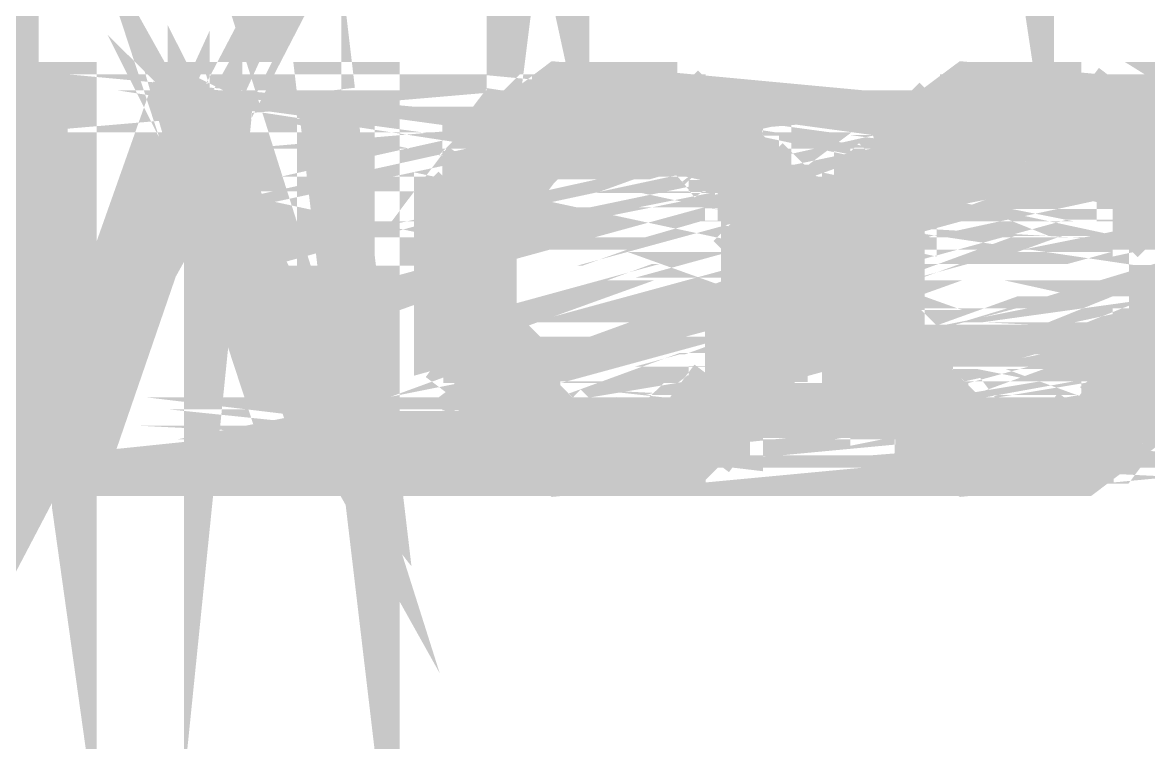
# Model space of a CAD drawing. Header units: inches. Extents: x -524 to 1067, y -71 to 1110.
# Drawn here: x 499.57 to 517.52, y 156.82 to 168.29 of the extents above; entities that cross this region are included whole.
import ezdxf

# ---------------------------------------------------------------- set-up
doc = ezdxf.new("R2010")
doc.units = ezdxf.units.IN
doc.header["$MEASUREMENT"] = 0
doc.layers.add('H', color=7, linetype='Continuous')
doc.layers.add('P', color=7, linetype='Continuous')

msp = doc.modelspace()

# ---------------------------------------------------------------- hatches: boundary and pattern name
at = {"layer": 'H', "linetype": 'Continuous'}
for points in [[(500.294, 162.111), (499.582, 161.147), (499.582, 167.198), (500.294, 167.198), (500.294, 162.111)], [(500.294, 162.111), (502.159, 167.198), (502.867, 167.198), (500.294, 162.111)], [(502.611, 165.33), (502.611, 165.782), (502.352, 166.038), (502.352, 166.231), (502.867, 167.198), (504.476, 162.111), (504.027, 161.147), (502.611, 165.33)], [(504.027, 161.147), (504.476, 162.111), (504.476, 167.198), (505.184, 161.147), (504.027, 161.147)], [(505.184, 161.147), (504.476, 167.198), (505.184, 167.198), (505.184, 161.147)], [(507.955, 166.939), (508.144, 167.198), (510.013, 167.198), (510.272, 166.939), (507.955, 166.939)], [(514.455, 166.939), (514.648, 167.198), (516.517, 167.198), (516.773, 166.939), (514.455, 166.939)], [(507.502, 166.68), (507.695, 166.939), (510.462, 166.939), (510.721, 166.68), (507.502, 166.68)], [(513.94, 166.68), (514.199, 166.939), (516.966, 166.939), (517.225, 166.68), (513.94, 166.68)], [(506.987, 166.49), (507.247, 166.68), (509.112, 166.68), (508.852, 166.49), (506.987, 166.49)], [(509.305, 166.49), (509.112, 166.68), (510.98, 166.49), (509.305, 166.49)], [(510.98, 166.49), (509.112, 166.68), (510.98, 166.68), (510.98, 166.49)], [(513.488, 166.49), (513.747, 166.68), (515.616, 166.68), (515.356, 166.49), (513.488, 166.49)], [(515.805, 166.49), (515.616, 166.68), (517.415, 166.49), (515.805, 166.49)], [(517.415, 166.49), (515.616, 166.68), (517.415, 166.68), (517.415, 166.49)], [(506.794, 166.038), (506.794, 166.231), (506.987, 166.49), (508.144, 166.49), (507.955, 166.231), (506.794, 166.038)], [(510.462, 166.038), (510.079, 166.425), (509.82, 166.49), (510.013, 166.49), (511.17, 166.231), (511.429, 166.231), (511.429, 166.038), (510.462, 166.038)], [(511.17, 166.231), (509.82, 166.49), (511.17, 166.49), (511.17, 166.231)], [(513.298, 166.038), (513.298, 166.231), (513.488, 166.49), (514.648, 166.49), (514.455, 166.231), (513.298, 166.038)], [(516.966, 166.038), (516.579, 166.425), (516.258, 166.49), (516.517, 166.49), (517.674, 166.231), (517.933, 166.231), (517.933, 166.038), (516.966, 166.038)], [(517.674, 166.231), (516.258, 166.49), (517.674, 166.49), (517.674, 166.231)], [(500.294, 162.111), (502.352, 166.231), (502.352, 166.038), (500.294, 162.111)], [(506.794, 166.038), (507.955, 166.231), (507.695, 166.038), (506.794, 166.038)], [(513.298, 166.038), (514.455, 166.231), (514.199, 166.038), (513.298, 166.038)], [(500.294, 162.111), (502.159, 165.782), (502.159, 166.038), (502.352, 166.038), (500.294, 162.111)], [(506.535, 165.782), (506.794, 166.038), (507.695, 166.038), (507.502, 165.782), (506.535, 165.782)], [(510.721, 165.782), (510.462, 166.038), (511.429, 166.038), (510.721, 165.782)], [(510.721, 165.782), (511.429, 166.038), (511.623, 165.782), (510.721, 165.782)], [(513.039, 165.782), (513.298, 166.038), (514.199, 166.038), (513.94, 165.782), (513.039, 165.782)], [(517.225, 165.782), (516.966, 166.038), (517.933, 166.038), (517.225, 165.782)], [(517.225, 165.782), (517.933, 166.038), (518.123, 165.782), (517.225, 165.782)], [(500.294, 162.111), (502.159, 165.782), (502.159, 165.33), (500.294, 162.111)], [(506.535, 165.523), (506.535, 165.782), (507.502, 165.782), (507.502, 165.523), (507.247, 165.523), (507.247, 165.071), (506.987, 164.881), (506.987, 163.465), (507.247, 163.271), (506.345, 163.012), (506.345, 165.33), (506.535, 165.523)], [(511.882, 165.33), (510.98, 165.523), (510.721, 165.523), (510.721, 165.782), (511.623, 165.782), (511.623, 165.523), (511.882, 165.33)], [(513.039, 165.523), (513.039, 165.782), (513.94, 165.782), (513.94, 165.523), (513.747, 165.523), (513.747, 165.071), (513.488, 164.881), (513.488, 163.465), (513.747, 163.271), (512.78, 163.012), (512.78, 165.33), (513.039, 165.523)], [(518.382, 165.33), (517.415, 165.523), (517.225, 165.523), (517.225, 165.782), (518.123, 165.782), (518.123, 165.523), (518.382, 165.33)], [(510.98, 165.071), (510.98, 165.523), (511.882, 165.33), (511.882, 164.881), (511.17, 164.622), (511.17, 164.881), (510.98, 165.071)], [(517.415, 165.071), (517.415, 165.523), (518.382, 165.33), (518.382, 164.881), (517.674, 164.622), (517.674, 164.881), (517.415, 165.071)], [(500.294, 162.111), (501.578, 164.363), (501.9, 165.33), (502.159, 165.33), (501.578, 164.363), (500.549, 161.147), (499.582, 161.147), (500.294, 162.111)], [(511.17, 163.465), (511.17, 164.622), (511.882, 164.881), (511.882, 163.012), (511.623, 163.012), (511.623, 162.563), (511.429, 162.304), (510.721, 162.563), (510.721, 162.753), (510.98, 162.753), (510.98, 163.465), (511.17, 163.465)], [(517.674, 163.465), (517.674, 164.622), (518.382, 164.881), (518.382, 163.012), (518.123, 163.012), (518.123, 162.563), (517.933, 162.304), (517.225, 162.563), (517.225, 162.753), (517.415, 162.753), (517.415, 163.465), (517.674, 163.465)], [(506.535, 162.753), (506.345, 163.012), (507.247, 163.271), (507.247, 163.012), (507.502, 162.753), (507.502, 162.563), (506.535, 162.753)], [(513.039, 162.753), (512.78, 163.012), (513.747, 163.271), (513.747, 163.012), (513.94, 162.753), (513.94, 162.563), (513.039, 162.753)], [(506.535, 162.563), (506.535, 162.753), (507.502, 162.563), (506.535, 162.563)], [(513.039, 162.563), (513.039, 162.753), (513.94, 162.563), (513.039, 162.563)], [(506.794, 162.304), (506.535, 162.563), (507.502, 162.563), (507.695, 162.304), (506.794, 162.111), (506.794, 162.304)], [(510.272, 162.111), (510.721, 162.563), (511.429, 162.304), (511.17, 162.111), (510.272, 162.111)], [(513.298, 162.304), (513.039, 162.563), (513.94, 162.563), (514.199, 162.304), (513.298, 162.111), (513.298, 162.304)], [(516.773, 162.111), (517.225, 162.563), (517.933, 162.304), (517.674, 162.111), (516.773, 162.111)], [(506.987, 161.855), (506.987, 162.111), (506.794, 162.111), (507.695, 162.304), (507.955, 162.111), (508.144, 162.111), (506.987, 161.855)], [(513.488, 161.855), (513.488, 162.111), (513.298, 162.111), (514.199, 162.304), (514.455, 162.111), (514.648, 162.111), (513.488, 161.855)], [(506.987, 161.855), (508.144, 162.111), (508.404, 161.855), (506.987, 161.855)], [(509.82, 161.855), (511.17, 162.111), (511.17, 161.855), (509.82, 161.855)], [(509.82, 161.855), (510.013, 162.111), (511.17, 162.111), (509.82, 161.855)], [(513.488, 161.855), (514.648, 162.111), (514.908, 161.855), (513.488, 161.855)], [(516.258, 161.855), (517.674, 162.111), (517.674, 161.855), (516.258, 161.855)], [(516.258, 161.855), (516.517, 162.111), (517.674, 162.111), (516.258, 161.855)], [(507.502, 161.403), (507.502, 161.596), (507.247, 161.596), (509.112, 161.855), (510.98, 161.596), (510.721, 161.596), (510.462, 161.403), (507.502, 161.403)], [(507.247, 161.596), (507.247, 161.855), (509.112, 161.855), (507.247, 161.596)], [(510.98, 161.596), (509.112, 161.855), (509.305, 161.855), (510.98, 161.596)], [(510.98, 161.596), (509.305, 161.855), (510.98, 161.855), (510.98, 161.596)], [(513.94, 161.403), (513.94, 161.596), (513.747, 161.596), (515.616, 161.855), (517.415, 161.596), (517.225, 161.596), (516.966, 161.403), (513.94, 161.403)], [(513.747, 161.596), (513.747, 161.855), (515.616, 161.855), (513.747, 161.596)], [(517.415, 161.596), (515.616, 161.855), (515.805, 161.855), (517.415, 161.596)], [(517.415, 161.596), (515.805, 161.855), (517.415, 161.855), (517.415, 161.596)], [(508.144, 161.147), (507.955, 161.403), (510.272, 161.403), (510.013, 161.147), (508.144, 161.147)], [(514.648, 161.147), (514.455, 161.403), (516.773, 161.403), (516.517, 161.147), (514.648, 161.147)]]:
    msp.add_hatch(color=256, dxfattribs=at).paths.add_polyline_path(points)

# ---------------------------------------------------------------- linework, layer by layer
at = {"layer": 'P', "const_width": 0.927}
for points in [[(502.093, 165.33), (500.294, 162.111), (502.093, 165.589)], [(514.842, 176.276), (515.55, 171.575), (515.55, 176.276)], [(507.695, 172.283), (507.436, 170.224), (507.436, 171.381)], [(540.591, 167.198), (543.168, 166.49), (540.851, 167.198), (540.591, 167.198)], [(508.144, 172.283), (508.144, 170.224), (507.695, 172.283), (508.144, 172.283)], [(499.582, 161.209), (500.294, 162.111), (499.582, 167.198), (499.582, 161.209)], [(504.411, 162.111), (502.611, 165.33), (503.962, 161.209)], [(504.411, 162.111), (502.611, 165.33), (502.801, 167.198), (504.411, 162.111)], [(502.611, 165.782), (502.352, 166.297), (502.352, 166.038), (502.611, 165.782)], [(502.093, 165.782), (500.294, 162.111), (502.093, 166.038), (502.093, 165.782)], [(500.294, 162.111), (499.582, 167.198), (500.294, 167.198), (500.294, 162.111)], [(502.093, 167.198), (502.352, 166.297), (500.294, 162.111)], [(500.294, 162.111), (502.093, 167.198)], [(508.144, 167.198), (510.207, 167.005), (507.889, 167.005), (508.144, 167.198)], [(502.801, 167.198), (502.093, 167.198), (502.352, 166.297), (502.801, 167.198)], [(502.611, 165.589), (502.352, 166.297), (502.801, 167.198)], [(502.611, 165.33), (502.801, 167.198), (502.611, 165.589), (502.611, 165.33)], [(502.801, 167.198), (502.611, 165.589)], [(505.119, 161.209), (504.411, 167.198), (505.119, 167.198), (505.119, 161.209)], [(504.411, 167.198), (504.411, 162.111)], [(504.411, 162.111), (505.119, 161.209), (504.411, 167.198)], [(514.648, 167.198), (516.707, 167.005), (514.389, 167.005), (514.648, 167.198)], [(508.404, 167.198), (510.013, 167.198), (508.144, 167.198)], [(508.144, 167.198), (508.404, 167.198)], [(510.013, 167.198), (508.144, 167.198)], [(508.144, 167.198), (510.013, 167.198)], [(508.144, 167.198), (510.013, 167.198)], [(510.013, 167.198), (508.144, 167.198), (508.144, 167.198), (510.013, 167.198)], [(508.144, 167.198), (510.207, 167.005), (510.013, 167.198)], [(509.754, 167.198), (508.404, 167.198)], [(508.404, 167.198), (508.597, 167.198)], [(509.754, 167.198), (508.404, 167.198), (510.013, 167.198), (509.754, 167.198)], [(509.305, 167.198), (508.597, 167.198)], [(508.597, 167.198), (508.852, 167.198)], [(509.305, 167.198), (508.597, 167.198)], [(508.597, 167.198), (509.564, 167.198)], [(508.597, 167.198), (509.564, 167.198)], [(509.564, 167.198), (508.597, 167.198), (508.597, 167.198), (509.564, 167.198)], [(508.597, 167.198), (509.754, 167.198)], [(508.597, 167.198), (509.754, 167.198)], [(509.305, 167.198), (509.046, 167.198), (508.852, 167.198)], [(508.852, 167.198), (509.046, 167.198)], [(509.305, 167.198), (508.852, 167.198)], [(508.852, 167.198), (509.305, 167.198)], [(508.852, 167.198), (509.305, 167.198)], [(509.046, 167.198), (509.305, 167.198)], [(509.305, 167.198), (509.305, 167.198)], [(509.564, 167.198), (509.305, 167.198)], [(509.754, 167.198), (509.564, 167.198)], [(510.013, 167.198), (510.013, 167.198)], [(514.842, 167.198), (516.451, 167.198), (514.648, 167.198)], [(514.648, 167.198), (514.842, 167.198)], [(516.451, 167.198), (514.648, 167.198)], [(514.648, 167.198), (516.451, 167.198)], [(514.648, 167.198), (516.451, 167.198)], [(516.451, 167.198), (514.648, 167.198), (514.648, 167.198), (516.451, 167.198)], [(514.648, 167.198), (516.707, 167.005), (516.451, 167.198)], [(516.258, 167.198), (514.842, 167.198)], [(514.842, 167.198), (515.097, 167.198)], [(516.258, 167.198), (514.842, 167.198), (516.451, 167.198), (516.258, 167.198)], [(515.805, 167.198), (515.097, 167.198)], [(515.097, 167.198), (515.356, 167.198)], [(515.805, 167.198), (515.097, 167.198)], [(515.097, 167.198), (515.999, 167.198)], [(515.097, 167.198), (515.999, 167.198)], [(515.999, 167.198), (515.097, 167.198), (515.097, 167.198), (515.999, 167.198)], [(515.097, 167.198), (516.258, 167.198)], [(515.097, 167.198), (516.258, 167.198)], [(515.805, 167.198), (515.55, 167.198), (515.356, 167.198)], [(515.356, 167.198), (515.55, 167.198)], [(515.805, 167.198), (515.356, 167.198)], [(515.356, 167.198), (515.805, 167.198)], [(515.356, 167.198), (515.805, 167.198)], [(515.55, 167.198), (515.805, 167.198)], [(515.805, 167.198), (515.805, 167.198)], [(515.999, 167.198), (515.805, 167.198)], [(516.258, 167.198), (515.999, 167.198)], [(516.451, 167.198), (516.451, 167.198)], [(520.634, 166.038), (518.769, 167.198), (519.992, 167.198), (520.634, 166.038)], [(507.695, 167.005), (510.462, 167.005), (507.695, 167.005), (510.462, 167.005), (507.436, 166.746), (507.695, 167.005)], [(516.966, 167.005), (513.94, 166.746), (517.159, 166.746)], [(510.462, 167.005), (507.436, 166.746)], [(507.695, 167.005), (510.462, 167.005), (507.695, 167.005), (510.462, 167.005), (510.462, 167.005), (507.695, 167.005)], [(510.207, 167.005), (507.695, 167.005), (507.889, 167.005)], [(510.207, 167.005), (507.695, 167.005), (510.462, 167.005), (510.207, 167.005)], [(510.207, 167.005), (507.889, 167.005), (510.207, 167.005), (510.207, 167.005), (507.889, 167.005)], [(510.655, 166.746), (510.462, 167.005)], [(516.966, 167.005), (513.94, 166.746)], [(513.94, 166.746), (514.199, 167.005)], [(514.199, 167.005), (516.966, 167.005)], [(516.966, 167.005), (514.199, 167.005)], [(514.199, 167.005), (516.966, 167.005)], [(514.199, 167.005), (516.966, 167.005)], [(516.966, 167.005), (514.199, 167.005)], [(514.199, 167.005), (516.966, 167.005)], [(516.966, 167.005), (516.966, 167.005), (514.199, 167.005)], [(516.707, 167.005), (514.199, 167.005)], [(514.199, 167.005), (514.389, 167.005)], [(516.707, 167.005), (514.199, 167.005)], [(514.199, 167.005), (516.966, 167.005)], [(516.707, 167.005), (514.389, 167.005)], [(514.389, 167.005), (516.707, 167.005)], [(514.389, 167.005), (516.707, 167.005)], [(516.707, 167.005), (516.707, 167.005)], [(516.966, 167.005), (516.707, 167.005)], [(517.159, 166.746), (516.966, 167.005)], [(509.046, 166.746), (508.852, 166.49), (507.181, 166.746), (509.046, 166.746)], [(510.915, 166.746), (509.046, 166.746), (510.915, 166.49)], [(508.852, 166.49), (507.181, 166.746), (506.987, 166.49)], [(509.046, 166.746), (507.181, 166.746)], [(507.181, 166.746), (509.046, 166.746)], [(509.046, 166.746), (507.181, 166.746)], [(507.181, 166.746), (510.915, 166.746)], [(510.655, 166.746), (507.181, 166.746)], [(507.181, 166.746), (510.655, 166.746)], [(510.915, 166.746), (507.181, 166.746)], [(507.181, 166.746), (507.181, 166.746), (510.915, 166.746)], [(507.436, 166.746), (510.655, 166.746), (507.181, 166.746), (507.436, 166.746)], [(507.436, 166.746), (510.655, 166.746)], [(509.046, 166.746), (509.305, 166.49), (510.915, 166.49)], [(510.915, 166.49), (509.046, 166.746)], [(510.915, 166.746), (509.046, 166.746)], [(511.17, 166.297), (510.013, 166.49), (510.207, 166.297)], [(517.415, 166.746), (515.55, 166.746), (517.415, 166.49), (517.415, 166.746)], [(510.915, 166.49), (510.915, 166.746)], [(513.681, 166.746), (513.488, 166.49)], [(515.55, 166.746), (513.681, 166.746)], [(513.681, 166.746), (515.55, 166.746)], [(515.55, 166.746), (513.681, 166.746)], [(513.681, 166.746), (517.415, 166.746)], [(517.159, 166.746), (513.681, 166.746)], [(513.681, 166.746), (517.159, 166.746)], [(517.415, 166.746), (513.681, 166.746)], [(513.681, 166.746), (513.681, 166.746), (517.415, 166.746)], [(517.159, 166.746), (513.681, 166.746)], [(513.681, 166.746), (513.94, 166.746)], [(515.356, 166.49), (513.681, 166.746)], [(513.681, 166.746), (515.55, 166.746)], [(515.356, 166.49), (513.681, 166.746)], [(513.94, 166.746), (517.159, 166.746)], [(515.55, 166.746), (515.356, 166.49)], [(515.55, 166.746), (515.805, 166.49), (517.415, 166.49)], [(517.415, 166.49), (515.55, 166.746)], [(517.415, 166.746), (515.55, 166.746)], [(510.013, 166.49), (509.754, 166.49), (511.17, 166.297)], [(506.987, 166.49), (507.889, 166.297), (506.728, 166.297)], [(506.728, 166.297), (506.987, 166.49)], [(508.144, 166.49), (506.987, 166.49)], [(506.987, 166.49), (508.144, 166.49)], [(508.144, 166.49), (506.987, 166.49)], [(506.987, 166.49), (507.889, 166.297), (508.144, 166.49)], [(508.404, 166.49), (506.987, 166.49)], [(506.987, 166.49), (508.404, 166.49)], [(508.144, 166.49), (506.987, 166.49)], [(506.987, 166.49), (506.987, 166.49), (508.144, 166.49)], [(508.404, 166.49), (506.987, 166.49), (508.597, 166.49), (508.404, 166.49)], [(506.987, 166.49), (508.597, 166.49), (508.597, 166.49)], [(508.597, 166.49), (506.987, 166.49)], [(508.852, 166.49), (506.987, 166.49)], [(506.987, 166.49), (508.852, 166.49)], [(506.987, 166.49), (508.852, 166.49)], [(509.305, 166.49), (510.915, 166.49)], [(510.915, 166.49), (509.305, 166.49)], [(509.305, 166.49), (510.915, 166.49)], [(509.564, 166.49), (509.305, 166.49)], [(509.564, 166.49), (511.17, 166.49)], [(511.17, 166.49), (509.564, 166.49)], [(510.915, 166.49), (509.564, 166.49)], [(510.915, 166.49), (509.564, 166.49)], [(509.564, 166.49), (511.17, 166.49)], [(509.754, 166.49), (511.17, 166.49)], [(511.17, 166.49), (509.754, 166.49), (509.754, 166.49), (511.17, 166.49)], [(509.754, 166.49), (511.17, 166.297), (511.17, 166.49)], [(517.674, 166.49), (516.258, 166.49), (517.674, 166.297), (517.674, 166.49)], [(511.17, 166.297), (510.013, 166.49)], [(513.488, 166.49), (514.389, 166.297), (513.232, 166.297), (513.488, 166.49)], [(511.17, 166.49), (510.915, 166.49)], [(514.648, 166.49), (513.488, 166.49)], [(513.488, 166.49), (514.648, 166.49)], [(514.648, 166.49), (513.488, 166.49)], [(513.488, 166.49), (514.389, 166.297)], [(514.842, 166.49), (513.488, 166.49)], [(513.488, 166.49), (514.842, 166.49)], [(514.648, 166.49), (513.488, 166.49)], [(513.488, 166.49), (513.488, 166.49), (514.648, 166.49)], [(514.842, 166.49), (513.488, 166.49), (515.097, 166.49)], [(513.488, 166.49), (515.097, 166.49), (515.097, 166.49)], [(515.097, 166.49), (513.488, 166.49)], [(515.356, 166.49), (513.488, 166.49)], [(513.488, 166.49), (515.356, 166.49)], [(513.488, 166.49), (515.356, 166.49)], [(514.389, 166.297), (514.648, 166.49)], [(515.097, 166.49), (514.842, 166.49)], [(515.805, 166.49), (517.415, 166.49)], [(517.415, 166.49), (515.805, 166.49)], [(515.805, 166.49), (517.415, 166.49)], [(517.415, 166.49), (515.999, 166.49), (515.805, 166.49)], [(515.999, 166.49), (517.674, 166.49)], [(517.674, 166.49), (515.999, 166.49)], [(517.415, 166.49), (515.999, 166.49)], [(515.999, 166.49), (517.674, 166.49)], [(517.674, 166.297), (516.451, 166.49), (516.258, 166.49)], [(516.258, 166.49), (517.674, 166.297)], [(516.258, 166.49), (517.674, 166.49)], [(517.674, 166.49), (516.258, 166.49)], [(516.258, 166.49), (516.258, 166.49)], [(517.674, 166.297), (516.451, 166.49)], [(516.451, 166.49), (516.707, 166.297)], [(517.674, 166.49), (517.415, 166.49)], [(502.352, 166.038), (500.294, 162.111), (502.352, 166.297)], [(500.294, 162.111), (502.352, 166.297), (502.352, 166.297), (500.294, 162.111)], [(502.352, 166.297), (502.352, 166.038)], [(502.611, 165.589), (502.352, 166.297)], [(502.352, 166.297), (502.611, 165.782)], [(502.352, 166.297), (502.611, 165.782), (502.352, 166.297)], [(502.352, 166.297), (502.352, 166.297)], [(502.352, 166.297), (502.352, 166.038), (502.352, 166.297)], [(506.728, 166.297), (507.889, 166.297), (506.728, 166.038), (506.728, 166.297)], [(511.364, 166.038), (510.207, 166.297), (511.364, 166.297), (511.364, 166.038)], [(507.889, 166.297), (507.695, 166.038), (506.728, 166.038)], [(506.728, 166.038), (507.889, 166.297)], [(507.889, 166.297), (506.728, 166.297)], [(506.728, 166.297), (507.889, 166.297)], [(510.462, 166.038), (511.364, 166.038), (510.207, 166.297)], [(507.889, 166.297), (507.889, 166.297)], [(510.207, 166.297), (510.462, 166.038)], [(510.207, 166.297), (511.364, 166.297)], [(511.364, 166.297), (510.207, 166.297), (510.207, 166.297), (511.364, 166.297)], [(510.207, 166.297), (511.17, 166.297), (511.364, 166.297)], [(510.207, 166.297), (511.17, 166.297)], [(513.232, 166.297), (514.389, 166.297), (513.232, 166.038)], [(514.389, 166.297), (514.199, 166.038), (513.232, 166.038)], [(513.232, 166.038), (514.389, 166.297)], [(514.389, 166.297), (513.232, 166.297)], [(513.232, 166.297), (514.389, 166.297)], [(513.232, 166.038), (513.232, 166.297)], [(516.966, 166.038), (517.868, 166.038), (516.707, 166.297)], [(514.389, 166.297), (514.389, 166.297)], [(516.707, 166.297), (516.966, 166.038)], [(517.868, 166.038), (516.707, 166.297)], [(516.707, 166.297), (517.868, 166.297), (517.868, 166.038)], [(516.707, 166.297), (517.868, 166.297)], [(517.868, 166.297), (516.707, 166.297)], [(516.707, 166.297), (516.707, 166.297)], [(517.868, 166.297), (516.707, 166.297), (517.674, 166.297), (517.868, 166.297)], [(516.707, 166.297), (517.674, 166.297)], [(500.294, 162.111), (502.093, 166.038), (502.352, 166.038), (500.294, 162.111)], [(507.695, 166.038), (506.535, 165.782), (507.436, 165.782), (507.695, 166.038)], [(507.695, 166.038), (506.535, 165.782), (506.728, 166.038)], [(507.695, 166.038), (506.728, 166.038)], [(506.728, 166.038), (507.695, 166.038)], [(507.695, 166.038), (506.728, 166.038)], [(506.728, 166.038), (507.695, 166.038)], [(506.728, 166.038), (507.695, 166.038)], [(507.695, 166.038), (506.728, 166.038), (506.728, 166.038)], [(506.728, 166.038), (507.695, 166.038)], [(507.695, 166.038), (507.695, 166.038)], [(514.199, 166.038), (512.973, 165.782), (513.94, 165.782)], [(510.462, 166.038), (511.364, 166.038), (510.655, 165.782)], [(510.462, 166.038), (511.364, 166.038)], [(511.364, 166.038), (510.462, 166.038)], [(510.655, 165.782), (510.462, 166.038)], [(510.462, 166.038), (511.364, 166.038)], [(511.364, 166.038), (510.462, 166.038)], [(510.462, 166.038), (511.364, 166.038)], [(511.364, 166.038), (511.364, 166.038), (510.462, 166.038)], [(511.364, 166.038), (511.623, 165.782), (510.655, 165.782)], [(510.655, 165.782), (511.364, 166.038)], [(514.199, 166.038), (512.973, 165.782)], [(512.973, 165.782), (513.232, 166.038)], [(514.199, 166.038), (513.232, 166.038)], [(513.232, 166.038), (514.199, 166.038)], [(514.199, 166.038), (513.232, 166.038)], [(513.232, 166.038), (514.199, 166.038)], [(513.232, 166.038), (514.199, 166.038)], [(514.199, 166.038), (513.232, 166.038), (513.232, 166.038)], [(513.232, 166.038), (514.199, 166.038)], [(513.94, 165.782), (514.199, 166.038)], [(514.199, 166.038), (514.199, 166.038)], [(518.123, 165.782), (517.159, 165.782), (517.868, 166.038)], [(516.966, 166.038), (517.868, 166.038)], [(517.868, 166.038), (516.966, 166.038)], [(516.966, 166.038), (517.868, 166.038)], [(517.159, 165.782), (516.966, 166.038)], [(516.966, 166.038), (517.868, 166.038)], [(517.868, 166.038), (516.966, 166.038)], [(516.966, 166.038), (517.868, 166.038)], [(517.868, 166.038), (517.868, 166.038), (516.966, 166.038)], [(517.868, 166.038), (517.159, 165.782)], [(517.868, 166.038), (518.123, 165.782)], [(500.294, 162.111), (502.093, 165.589), (502.093, 165.782)], [(502.093, 165.782), (500.294, 162.111)], [(502.611, 165.782), (502.611, 165.589)], [(506.535, 165.782), (507.436, 165.782), (506.535, 165.782), (507.436, 165.782), (506.535, 165.589)], [(511.623, 165.782), (510.655, 165.782), (511.623, 165.782), (510.655, 165.782), (511.623, 165.589)], [(506.535, 165.589), (506.535, 165.782)], [(507.436, 165.782), (506.535, 165.589)], [(506.535, 165.782), (507.436, 165.782), (507.436, 165.782), (506.535, 165.782)], [(510.655, 165.782), (511.623, 165.589), (510.655, 165.589)], [(507.436, 165.589), (507.436, 165.782)], [(512.973, 165.782), (513.94, 165.782), (512.973, 165.782), (513.94, 165.782), (512.973, 165.589), (512.973, 165.782)], [(510.655, 165.589), (510.655, 165.782)], [(511.623, 165.782), (510.655, 165.782), (510.655, 165.782), (511.623, 165.782)], [(511.623, 165.589), (511.623, 165.782)], [(518.123, 165.782), (517.159, 165.782), (518.123, 165.782), (517.159, 165.782), (518.123, 165.589), (518.123, 165.782)], [(513.94, 165.782), (512.973, 165.589)], [(512.973, 165.589), (513.94, 165.589), (513.94, 165.782)], [(512.973, 165.782), (513.94, 165.782), (513.94, 165.782), (512.973, 165.782)], [(517.159, 165.782), (518.123, 165.589), (517.159, 165.589), (517.159, 165.782)], [(518.123, 165.782), (517.159, 165.782), (517.159, 165.782), (518.123, 165.782)], [(502.093, 165.589), (502.093, 165.33)], [(507.181, 165.589), (506.279, 165.33), (507.181, 165.33)], [(506.535, 165.589), (507.181, 165.589), (506.279, 165.33)], [(506.279, 165.33), (506.535, 165.589)], [(506.535, 165.589), (507.436, 165.589)], [(506.535, 165.589), (507.436, 165.589)], [(507.436, 165.589), (506.535, 165.589), (506.535, 165.589), (507.436, 165.589)], [(506.535, 165.589), (507.181, 165.589), (507.436, 165.589)], [(507.181, 165.33), (507.181, 165.589)], [(513.681, 165.589), (512.78, 165.33), (513.681, 165.33)], [(511.623, 165.589), (510.655, 165.589)], [(510.655, 165.589), (511.623, 165.589)], [(510.655, 165.589), (511.623, 165.589), (510.915, 165.589), (510.655, 165.589)], [(512.973, 165.589), (513.681, 165.589), (512.78, 165.33), (512.973, 165.589)], [(510.915, 165.589), (511.882, 165.33), (510.915, 165.589)], [(511.623, 165.589), (510.915, 165.589)], [(510.915, 165.589), (511.882, 165.33)], [(511.623, 165.589), (511.623, 165.589)], [(511.882, 165.33), (511.623, 165.589)], [(512.973, 165.589), (513.94, 165.589)], [(513.94, 165.589), (512.973, 165.589), (512.973, 165.589), (513.94, 165.589)], [(512.973, 165.589), (513.681, 165.589), (513.94, 165.589)], [(513.681, 165.33), (513.681, 165.589)], [(518.123, 165.589), (517.159, 165.589)], [(517.159, 165.589), (518.123, 165.589)], [(517.159, 165.589), (518.123, 165.589), (517.415, 165.589), (517.159, 165.589)], [(517.415, 165.589), (518.316, 165.33), (518.123, 165.589)], [(517.415, 165.589), (518.316, 165.33), (517.415, 165.589)], [(518.123, 165.589), (517.415, 165.589)], [(501.9, 165.33), (500.294, 162.111), (500.483, 161.209)], [(502.093, 165.33), (500.294, 162.111), (502.093, 165.33)], [(500.483, 161.209), (501.9, 165.33)], [(506.279, 165.33), (507.181, 165.136), (506.279, 165.136), (506.279, 165.33)], [(506.279, 165.33), (507.181, 165.33), (506.279, 165.33), (506.279, 165.33), (507.181, 165.33)], [(506.279, 165.33), (507.181, 165.136)], [(507.181, 165.136), (507.181, 165.33)], [(510.915, 165.33), (511.882, 165.33), (510.915, 165.136)], [(512.78, 165.33), (513.681, 165.136), (512.78, 165.136), (512.78, 165.33)], [(510.915, 165.136), (510.915, 165.33)], [(511.882, 165.33), (510.915, 165.136)], [(510.915, 165.136), (511.882, 165.136), (511.882, 165.33)], [(512.78, 165.33), (513.681, 165.33), (512.78, 165.33), (512.78, 165.33), (513.681, 165.33)], [(512.78, 165.33), (513.681, 165.136), (513.681, 165.33)], [(517.415, 165.33), (518.316, 165.33), (517.415, 165.136), (517.415, 165.33)], [(521.152, 165.33), (521.342, 165.136), (520.185, 165.136), (521.152, 165.33)], [(518.316, 165.33), (517.415, 165.136)], [(507.181, 165.136), (506.279, 165.136)], [(506.279, 165.136), (507.181, 165.136)], [(506.279, 165.136), (507.181, 165.136)], [(507.181, 165.136), (506.279, 164.881)], [(506.279, 164.881), (506.279, 165.136)], [(507.181, 165.136), (506.279, 164.881)], [(506.987, 164.881), (507.181, 165.136)], [(507.181, 165.136), (507.181, 165.136)], [(511.882, 165.136), (511.17, 164.881), (511.882, 164.881)], [(510.915, 165.136), (511.882, 165.136), (511.17, 164.881)], [(510.915, 165.136), (511.882, 165.136)], [(511.882, 165.136), (510.915, 165.136), (510.915, 165.136), (511.882, 165.136)], [(510.915, 165.136), (511.882, 165.136)], [(511.17, 164.881), (510.915, 165.136)], [(511.882, 165.136), (511.882, 165.136)], [(511.882, 164.881), (511.882, 165.136)], [(513.681, 165.136), (512.78, 165.136)], [(512.78, 165.136), (513.681, 165.136)], [(512.78, 165.136), (513.681, 165.136)], [(513.681, 165.136), (512.78, 164.881), (512.78, 165.136)], [(513.681, 165.136), (512.78, 164.881)], [(512.78, 164.881), (513.488, 164.881), (513.681, 165.136)], [(513.681, 165.136), (513.681, 165.136)], [(520.441, 165.136), (520.185, 165.136), (521.342, 164.881)], [(521.342, 165.136), (520.185, 165.136), (521.342, 164.881)], [(517.415, 165.136), (518.316, 165.136)], [(517.415, 165.136), (518.316, 165.136)], [(518.316, 165.136), (517.415, 165.136), (517.415, 165.136), (518.316, 165.136)], [(517.415, 165.136), (518.316, 165.136)], [(517.415, 165.136), (518.316, 165.136)], [(517.674, 164.881), (517.415, 165.136)], [(518.316, 165.136), (517.674, 164.881)], [(518.316, 165.136), (517.674, 164.881)], [(506.279, 164.881), (506.987, 164.881), (506.279, 164.687), (506.279, 164.881)], [(506.279, 164.881), (506.987, 164.881)], [(506.987, 164.881), (506.279, 164.687)], [(506.987, 164.687), (506.987, 164.881)], [(511.17, 164.881), (511.882, 164.881), (511.17, 164.687), (511.17, 164.881)], [(513.488, 164.881), (512.78, 164.687), (513.488, 164.687), (513.488, 164.881)], [(511.882, 164.881), (511.17, 164.687), (511.882, 164.881)], [(512.78, 164.881), (513.488, 164.881)], [(513.488, 164.881), (512.78, 164.687)], [(512.78, 164.687), (512.78, 164.881)], [(518.316, 164.881), (517.674, 164.687), (518.316, 164.881)], [(517.674, 164.881), (518.316, 164.881)], [(517.674, 164.881), (518.316, 164.881)], [(518.316, 164.881), (517.674, 164.687)], [(517.674, 164.687), (517.674, 164.881)], [(506.279, 164.687), (506.987, 164.687)], [(506.279, 164.687), (506.987, 164.687), (506.279, 164.687), (506.279, 164.687), (506.987, 164.687), (506.279, 164.687)], [(506.987, 164.687), (506.987, 164.687), (506.279, 164.687)], [(506.987, 164.687), (506.279, 164.428), (506.279, 164.687)], [(506.987, 164.687), (506.279, 164.428)], [(506.987, 164.428), (506.987, 164.687)], [(513.488, 164.687), (512.78, 164.428), (513.488, 164.428)], [(511.882, 164.687), (511.17, 164.687)], [(511.17, 164.687), (511.882, 164.428)], [(511.17, 164.687), (511.882, 164.428)], [(511.882, 164.428), (511.17, 164.428), (511.17, 164.687)], [(511.882, 164.428), (511.882, 164.687)], [(512.78, 164.687), (513.488, 164.687), (512.78, 164.687), (512.78, 164.687), (513.488, 164.687), (512.78, 164.687)], [(513.488, 164.687), (513.488, 164.687), (512.78, 164.687)], [(513.488, 164.687), (512.78, 164.428), (512.78, 164.687)], [(513.488, 164.428), (513.488, 164.687)], [(518.316, 164.687), (517.674, 164.687), (518.316, 164.428), (518.316, 164.687)], [(517.674, 164.687), (518.316, 164.428), (517.674, 164.428), (517.674, 164.687)], [(520.441, 164.428), (520.185, 164.173), (523.47, 163.979), (520.441, 164.428)], [(506.279, 164.428), (506.987, 164.428)], [(506.279, 164.428), (506.987, 164.428)], [(506.987, 164.428), (506.279, 164.173), (506.279, 164.428)], [(506.987, 164.428), (506.279, 164.173)], [(506.987, 164.173), (506.987, 164.428)], [(511.17, 164.428), (511.882, 164.173), (511.17, 164.173), (511.17, 164.428)], [(513.488, 164.428), (512.78, 164.173), (513.488, 164.173), (513.488, 164.428)], [(511.882, 164.428), (511.17, 164.428), (511.882, 164.428), (511.882, 164.428), (511.17, 164.428), (511.882, 164.428)], [(511.17, 164.428), (511.17, 164.428), (511.882, 164.428)], [(511.17, 164.428), (511.882, 164.173), (511.882, 164.428)], [(512.78, 164.428), (513.488, 164.428), (512.78, 164.173)], [(512.78, 164.173), (512.78, 164.428)], [(518.316, 164.428), (517.674, 164.428), (518.316, 164.428), (518.316, 164.428), (517.674, 164.428), (518.316, 164.428)], [(517.674, 164.428), (517.674, 164.428), (518.316, 164.428)], [(517.674, 164.428), (518.316, 164.173), (518.316, 164.428)], [(517.674, 164.428), (518.316, 164.173)], [(518.316, 164.173), (517.674, 164.173), (517.674, 164.428)], [(506.987, 164.173), (506.279, 163.979), (506.987, 163.979)], [(506.279, 164.173), (506.987, 164.173)], [(506.279, 164.173), (506.987, 164.173)], [(506.987, 164.173), (506.279, 163.979), (506.279, 164.173)], [(506.987, 163.979), (506.987, 164.173)], [(511.882, 164.173), (511.17, 163.979), (511.882, 163.979), (511.882, 164.173)], [(513.488, 164.173), (512.78, 163.979), (513.488, 163.979)], [(512.78, 164.173), (513.488, 164.173), (512.78, 163.979), (512.78, 164.173)], [(511.882, 164.173), (511.17, 164.173)], [(511.17, 164.173), (511.882, 164.173), (511.882, 164.173), (511.17, 164.173)], [(511.882, 164.173), (511.17, 163.979), (511.17, 164.173)], [(513.488, 163.979), (513.488, 164.173)], [(518.316, 164.173), (517.674, 163.979), (518.316, 163.979)], [(518.316, 164.173), (517.674, 164.173)], [(517.674, 164.173), (518.316, 164.173), (518.316, 164.173), (517.674, 164.173)], [(518.316, 164.173), (517.674, 163.979)], [(517.674, 163.979), (517.674, 164.173)], [(506.987, 163.979), (506.279, 163.72), (506.987, 163.72), (506.987, 163.979)], [(506.279, 163.979), (506.987, 163.979), (506.279, 163.72), (506.279, 163.979)], [(506.279, 163.979), (506.987, 163.979)], [(506.987, 163.979), (506.279, 163.979), (506.279, 163.979), (506.987, 163.979)], [(506.279, 163.979), (506.987, 163.979)], [(506.987, 163.979), (506.987, 163.979)], [(511.882, 163.979), (511.17, 163.72), (511.882, 163.72), (511.882, 163.979)], [(511.17, 163.979), (511.882, 163.979), (511.17, 163.72), (511.17, 163.979)], [(512.78, 163.979), (513.488, 163.979)], [(513.488, 163.979), (512.78, 163.979)], [(512.78, 163.979), (512.78, 163.979)], [(513.488, 163.979), (512.78, 163.979)], [(512.78, 163.979), (513.488, 163.979), (513.488, 163.979), (512.78, 163.979)], [(513.488, 163.979), (512.78, 163.72)], [(512.78, 163.72), (512.78, 163.979)], [(513.488, 163.979), (512.78, 163.72)], [(513.488, 163.72), (513.488, 163.979)], [(519.733, 163.72), (521.342, 163.979), (521.601, 163.979), (519.733, 163.72)], [(519.733, 163.979), (521.601, 163.979), (519.733, 163.72), (519.733, 163.979)], [(517.674, 163.979), (518.316, 163.979), (517.674, 163.72)], [(517.674, 163.72), (517.674, 163.979)], [(518.316, 163.979), (517.674, 163.72)], [(506.279, 163.72), (506.987, 163.72), (506.279, 163.465), (506.279, 163.72)], [(506.987, 163.72), (506.279, 163.465)], [(506.987, 163.465), (506.987, 163.72)], [(511.17, 163.72), (511.882, 163.72), (511.17, 163.465)], [(513.488, 163.72), (512.78, 163.465), (513.488, 163.465)], [(511.17, 163.465), (511.17, 163.72)], [(511.882, 163.72), (511.17, 163.465)], [(511.17, 163.465), (511.882, 163.465), (511.882, 163.72)], [(512.78, 163.72), (513.488, 163.72)], [(512.78, 163.72), (513.488, 163.72)], [(513.488, 163.72), (512.78, 163.465), (512.78, 163.72)], [(513.488, 163.465), (513.488, 163.72)], [(520.634, 163.72), (519.477, 163.72), (520.634, 163.465), (520.634, 163.72)], [(518.316, 163.72), (517.674, 163.465), (518.316, 163.465), (518.316, 163.72)], [(519.477, 163.72), (520.634, 163.465), (519.477, 163.465)], [(517.674, 163.72), (518.316, 163.72)], [(517.674, 163.72), (518.316, 163.72)], [(518.316, 163.72), (517.674, 163.465), (517.674, 163.72)], [(506.279, 163.465), (506.987, 163.465)], [(506.279, 163.465), (506.987, 163.465)], [(506.987, 163.465), (506.279, 163.271), (506.279, 163.465)], [(506.987, 163.465), (506.279, 163.271)], [(506.279, 163.271), (507.181, 163.271), (506.987, 163.465)], [(511.882, 163.465), (510.915, 163.271), (511.882, 163.271)], [(513.488, 163.465), (512.78, 163.271), (513.681, 163.271), (513.488, 163.465)], [(512.78, 163.465), (513.488, 163.465), (512.78, 163.271)], [(511.17, 163.465), (511.882, 163.465), (510.915, 163.465), (511.17, 163.465)], [(511.882, 163.465), (510.915, 163.465)], [(510.915, 163.465), (511.882, 163.465)], [(510.915, 163.465), (511.882, 163.465)], [(511.882, 163.465), (510.915, 163.271), (510.915, 163.465)], [(511.882, 163.465), (511.882, 163.465)], [(511.882, 163.271), (511.882, 163.465)], [(512.78, 163.271), (512.78, 163.465)], [(518.316, 163.465), (517.415, 163.271), (518.316, 163.271), (518.316, 163.465)], [(520.441, 163.465), (519.477, 163.271), (520.441, 163.465), (519.477, 163.271), (520.185, 163.271), (520.441, 163.465)], [(517.674, 163.465), (518.316, 163.465), (517.415, 163.465), (517.674, 163.465)], [(518.316, 163.465), (517.415, 163.465)], [(517.415, 163.465), (518.316, 163.465)], [(517.415, 163.465), (518.316, 163.465)], [(518.316, 163.465), (517.415, 163.271)], [(517.415, 163.271), (517.415, 163.465)], [(507.181, 163.271), (506.279, 163.012), (507.181, 163.271)], [(506.279, 163.271), (507.181, 163.271)], [(507.181, 163.271), (506.279, 163.271)], [(506.279, 163.271), (506.279, 163.271)], [(507.181, 163.271), (506.279, 163.271)], [(506.279, 163.271), (507.181, 163.271), (507.181, 163.271), (506.279, 163.271)], [(507.181, 163.271), (506.279, 163.012)], [(506.279, 163.012), (506.279, 163.271)], [(510.915, 163.271), (511.882, 163.271), (510.915, 163.012)], [(510.915, 163.012), (510.915, 163.271)], [(511.882, 163.271), (510.915, 163.012)], [(511.882, 163.012), (511.882, 163.271)], [(513.681, 163.271), (512.78, 163.012), (513.681, 163.271)], [(512.78, 163.271), (513.681, 163.271)], [(513.681, 163.271), (512.78, 163.271)], [(512.78, 163.271), (512.78, 163.271)], [(513.681, 163.271), (512.78, 163.271)], [(512.78, 163.271), (513.681, 163.271), (513.681, 163.271), (512.78, 163.271)], [(513.681, 163.271), (512.78, 163.012), (512.78, 163.271)], [(517.415, 163.271), (518.316, 163.271), (517.415, 163.012), (517.415, 163.271)], [(518.316, 163.271), (517.415, 163.012)], [(507.181, 163.012), (506.279, 163.012)], [(506.279, 163.012), (507.181, 163.012)], [(506.279, 163.012), (507.181, 163.012)], [(507.181, 163.012), (506.535, 162.819), (506.279, 163.012)], [(507.181, 163.012), (506.535, 162.819)], [(507.181, 163.012), (507.181, 163.012)], [(507.436, 162.819), (507.181, 163.012)], [(510.915, 163.012), (511.623, 163.012), (510.915, 162.819)], [(513.681, 163.012), (512.973, 162.819), (513.94, 162.819)], [(512.78, 163.012), (513.681, 163.012), (512.973, 162.819)], [(510.915, 163.012), (511.882, 163.012)], [(510.915, 163.012), (511.882, 163.012)], [(511.882, 163.012), (510.915, 163.012), (510.915, 163.012), (511.882, 163.012)], [(510.915, 163.012), (511.623, 163.012)], [(510.915, 162.819), (510.915, 163.012)], [(511.623, 163.012), (510.915, 162.819)], [(511.623, 163.012), (511.882, 163.012)], [(511.623, 162.819), (511.623, 163.012)], [(513.681, 163.012), (512.78, 163.012)], [(512.78, 163.012), (513.681, 163.012)], [(512.973, 162.819), (512.78, 163.012)], [(513.681, 163.012), (513.681, 163.012)], [(513.94, 162.819), (513.681, 163.012)], [(518.123, 163.012), (517.415, 162.819), (518.123, 162.819), (518.123, 163.012)], [(517.415, 163.012), (518.316, 163.012)], [(517.415, 163.012), (518.316, 163.012)], [(518.316, 163.012), (517.415, 163.012), (517.415, 163.012), (518.316, 163.012)], [(517.415, 163.012), (518.123, 163.012)], [(517.415, 163.012), (518.123, 163.012)], [(518.123, 163.012), (517.415, 162.819)], [(517.415, 162.819), (517.415, 163.012)], [(506.535, 162.819), (507.436, 162.563), (506.535, 162.819)], [(506.535, 162.819), (507.436, 162.819)], [(506.535, 162.819), (507.436, 162.819)], [(507.436, 162.819), (506.535, 162.819), (506.535, 162.819), (507.436, 162.819)], [(506.535, 162.819), (507.436, 162.563)], [(507.436, 162.563), (507.436, 162.819)], [(511.623, 162.819), (510.655, 162.819), (511.623, 162.563)], [(510.655, 162.819), (511.623, 162.563), (510.655, 162.563)], [(511.623, 162.819), (510.655, 162.819)], [(510.655, 162.819), (510.915, 162.819)], [(510.655, 162.563), (510.655, 162.819)], [(510.915, 162.819), (511.623, 162.819)], [(510.915, 162.819), (511.623, 162.819)], [(511.623, 162.563), (511.623, 162.819)], [(512.973, 162.819), (513.94, 162.563), (512.973, 162.819)], [(512.973, 162.819), (513.94, 162.819)], [(513.94, 162.819), (512.973, 162.819), (512.973, 162.819), (513.94, 162.819)], [(512.973, 162.819), (513.94, 162.563)], [(513.94, 162.563), (513.94, 162.819)], [(518.123, 162.819), (517.159, 162.819), (518.123, 162.563), (518.123, 162.819)], [(517.159, 162.819), (518.123, 162.563), (517.159, 162.563), (517.159, 162.819)], [(518.123, 162.819), (517.159, 162.819)], [(517.159, 162.819), (517.415, 162.819)], [(520.185, 162.819), (519.477, 162.563), (520.185, 162.563)], [(517.415, 162.819), (518.123, 162.819)], [(506.535, 162.563), (507.436, 162.563), (506.728, 162.304)], [(506.535, 162.563), (507.436, 162.563)], [(507.436, 162.563), (506.535, 162.563)], [(506.728, 162.304), (506.535, 162.563)], [(506.535, 162.563), (507.436, 162.563)], [(507.436, 162.563), (507.436, 162.563), (506.535, 162.563)], [(507.436, 162.563), (506.728, 162.304)], [(506.728, 162.304), (507.695, 162.304), (507.436, 162.563)], [(510.655, 162.563), (510.462, 162.304), (511.364, 162.304)], [(511.364, 162.304), (510.655, 162.563)], [(511.623, 162.563), (510.655, 162.563)], [(510.655, 162.563), (511.623, 162.563)], [(510.655, 162.563), (511.623, 162.563)], [(511.623, 162.563), (510.655, 162.563), (510.655, 162.563), (511.623, 162.563)], [(510.655, 162.563), (511.364, 162.304)], [(513.94, 162.563), (513.232, 162.304), (514.199, 162.304), (513.94, 162.563)], [(511.364, 162.304), (511.623, 162.563)], [(511.623, 162.563), (511.623, 162.563)], [(512.973, 162.563), (513.94, 162.563)], [(513.94, 162.563), (512.973, 162.563)], [(512.973, 162.563), (513.94, 162.563)], [(513.94, 162.563), (513.232, 162.304), (512.973, 162.563)], [(512.973, 162.563), (513.94, 162.563)], [(513.94, 162.563), (513.94, 162.563), (512.973, 162.563)], [(517.159, 162.563), (516.966, 162.304), (517.868, 162.304), (517.159, 162.563)], [(518.123, 162.563), (517.159, 162.563)], [(517.159, 162.563), (518.123, 162.563)], [(517.159, 162.563), (518.123, 162.563)], [(518.123, 162.563), (517.159, 162.563), (517.159, 162.563), (518.123, 162.563)], [(517.159, 162.563), (517.868, 162.304), (518.123, 162.563)], [(520.185, 162.563), (520.441, 162.304), (519.477, 162.304), (520.185, 162.563)], [(507.695, 162.304), (507.889, 162.111), (506.728, 162.111), (507.695, 162.304)], [(511.364, 162.304), (510.207, 162.111), (511.17, 162.111)], [(506.728, 162.304), (507.695, 162.304), (506.728, 162.304), (506.728, 162.304), (507.695, 162.304), (506.728, 162.304)], [(507.695, 162.304), (507.695, 162.304), (506.728, 162.304)], [(507.695, 162.304), (506.728, 162.111)], [(506.728, 162.111), (506.728, 162.304)], [(514.199, 162.304), (514.389, 162.111), (513.232, 162.111), (514.199, 162.304)], [(511.364, 162.304), (510.207, 162.111)], [(510.207, 162.111), (510.462, 162.304)], [(510.462, 162.304), (511.364, 162.304), (510.462, 162.304), (510.462, 162.304), (511.364, 162.304), (510.462, 162.304)], [(511.364, 162.304), (511.364, 162.304), (510.462, 162.304)], [(511.17, 162.111), (511.364, 162.304)], [(517.868, 162.304), (516.707, 162.111), (517.674, 162.111)], [(513.232, 162.304), (514.199, 162.304), (513.232, 162.304), (513.232, 162.304), (514.199, 162.304), (513.232, 162.304)], [(514.199, 162.304), (514.199, 162.304), (513.232, 162.304)], [(514.199, 162.304), (513.232, 162.111), (513.232, 162.304)], [(514.842, 161.855), (514.648, 162.111), (513.488, 161.855)], [(520.441, 162.304), (519.477, 162.304), (520.441, 162.304), (519.477, 162.304), (520.441, 162.111), (520.441, 162.304)], [(519.477, 162.304), (520.441, 162.111), (519.477, 162.111)], [(517.868, 162.304), (516.707, 162.111)], [(516.707, 162.111), (516.966, 162.304)], [(516.966, 162.304), (517.868, 162.304), (516.966, 162.304), (516.966, 162.304), (517.868, 162.304), (516.966, 162.304)], [(517.868, 162.304), (517.868, 162.304), (516.966, 162.304)], [(517.674, 162.111), (517.868, 162.304)], [(500.294, 162.111), (500.483, 161.209), (499.582, 161.209)], [(499.582, 161.209), (500.294, 162.111)], [(505.119, 161.209), (503.962, 161.209), (504.411, 162.111)], [(503.962, 161.209), (504.411, 162.111)], [(504.411, 162.111), (505.119, 161.209)], [(510.013, 162.111), (511.17, 162.111), (509.754, 161.855), (510.013, 162.111)], [(507.889, 162.111), (506.728, 162.111)], [(506.728, 162.111), (507.889, 162.111)], [(506.728, 162.111), (507.889, 162.111)], [(507.889, 162.111), (506.987, 162.111), (506.728, 162.111)], [(508.144, 162.111), (506.987, 161.855)], [(507.889, 162.111), (506.987, 162.111)], [(506.987, 162.111), (508.144, 162.111)], [(506.987, 162.111), (508.144, 162.111)], [(508.144, 162.111), (506.987, 161.855)], [(506.987, 161.855), (506.987, 162.111)], [(507.889, 162.111), (507.889, 162.111)], [(508.144, 162.111), (507.889, 162.111)], [(508.404, 161.855), (508.144, 162.111)], [(520.185, 161.403), (524.112, 161.209), (519.992, 161.662), (520.185, 161.403)], [(511.17, 162.111), (509.754, 161.855), (511.17, 162.111)], [(510.207, 162.111), (511.17, 162.111)], [(511.17, 162.111), (510.207, 162.111)], [(510.207, 162.111), (511.17, 162.111)], [(511.17, 162.111), (510.207, 162.111)], [(510.207, 162.111), (511.17, 162.111)], [(511.17, 162.111), (511.17, 162.111), (510.207, 162.111)], [(516.451, 162.111), (517.674, 162.111), (516.258, 161.855)], [(514.389, 162.111), (513.232, 162.111)], [(513.232, 162.111), (514.389, 162.111)], [(513.232, 162.111), (514.389, 162.111)], [(514.389, 162.111), (513.488, 162.111), (513.232, 162.111)], [(514.389, 162.111), (513.488, 162.111)], [(513.488, 162.111), (514.648, 162.111)], [(513.488, 162.111), (514.648, 162.111)], [(514.648, 162.111), (513.488, 161.855)], [(513.488, 161.855), (513.488, 162.111)], [(514.389, 162.111), (514.389, 162.111)], [(514.648, 162.111), (514.389, 162.111)], [(517.674, 162.111), (516.258, 161.855), (517.674, 162.111)], [(516.258, 161.855), (516.451, 162.111)], [(516.707, 162.111), (517.674, 162.111)], [(517.674, 162.111), (516.707, 162.111)], [(516.707, 162.111), (517.674, 162.111)], [(517.674, 162.111), (516.707, 162.111)], [(516.707, 162.111), (517.674, 162.111)], [(517.674, 162.111), (517.674, 162.111), (516.707, 162.111)], [(509.046, 161.855), (510.915, 161.662), (507.181, 161.662), (509.046, 161.855)], [(510.915, 161.855), (509.305, 161.855), (510.915, 161.662), (510.915, 161.855)], [(517.415, 161.662), (513.681, 161.662), (515.55, 161.855)], [(508.404, 161.855), (506.987, 161.855)], [(506.987, 161.855), (507.181, 161.855)], [(508.404, 161.855), (506.987, 161.855)], [(506.987, 161.855), (508.404, 161.855), (508.404, 161.855), (506.987, 161.855)], [(509.046, 161.855), (507.181, 161.662)], [(507.181, 161.662), (508.852, 161.855), (509.046, 161.855)], [(507.181, 161.662), (508.852, 161.855)], [(508.852, 161.855), (507.181, 161.855), (507.181, 161.662)], [(508.852, 161.855), (507.181, 161.855)], [(507.181, 161.855), (508.852, 161.855), (508.852, 161.855), (507.181, 161.855)], [(508.597, 161.855), (507.181, 161.855)], [(508.597, 161.855), (507.181, 161.855)], [(507.181, 161.855), (508.404, 161.855)], [(507.181, 161.855), (508.404, 161.855)], [(513.681, 161.662), (515.356, 161.855), (513.681, 161.855)], [(508.404, 161.855), (508.597, 161.855)], [(517.415, 161.855), (515.805, 161.855), (517.415, 161.662)], [(508.852, 161.855), (508.597, 161.855)], [(509.046, 161.855), (510.915, 161.662), (509.305, 161.855)], [(509.305, 161.855), (509.046, 161.855)], [(510.915, 161.662), (509.305, 161.855)], [(509.305, 161.855), (509.305, 161.855)], [(509.305, 161.855), (510.915, 161.662)], [(510.915, 161.855), (509.305, 161.855), (509.564, 161.855)], [(509.564, 161.855), (510.915, 161.855)], [(509.754, 161.855), (510.915, 161.855)], [(510.915, 161.855), (509.754, 161.855)], [(511.17, 161.855), (509.754, 161.855)], [(509.754, 161.855), (510.915, 161.855), (511.17, 161.855)], [(509.754, 161.855), (510.915, 161.855)], [(510.915, 161.855), (509.754, 161.855)], [(509.754, 161.855), (509.754, 161.855)], [(514.842, 161.855), (513.488, 161.855), (513.681, 161.855)], [(514.842, 161.855), (513.488, 161.855)], [(513.488, 161.855), (514.842, 161.855), (514.842, 161.855), (513.488, 161.855)], [(515.55, 161.855), (513.681, 161.662)], [(513.681, 161.662), (515.356, 161.855), (515.55, 161.855)], [(513.681, 161.855), (513.681, 161.662)], [(515.356, 161.855), (513.681, 161.855)], [(513.681, 161.855), (515.356, 161.855), (515.356, 161.855), (513.681, 161.855)], [(515.097, 161.855), (513.681, 161.855)], [(515.097, 161.855), (513.681, 161.855)], [(513.681, 161.855), (514.842, 161.855)], [(513.681, 161.855), (514.842, 161.855)], [(514.842, 161.855), (515.097, 161.855)], [(515.356, 161.855), (515.097, 161.855)], [(515.55, 161.855), (517.415, 161.662), (515.805, 161.855)], [(515.805, 161.855), (515.55, 161.855)], [(515.55, 161.855), (517.415, 161.662)], [(517.415, 161.662), (515.805, 161.855)], [(515.805, 161.855), (515.805, 161.855)], [(515.805, 161.855), (517.415, 161.662)], [(517.415, 161.855), (515.805, 161.855)], [(515.805, 161.855), (515.999, 161.855)], [(515.999, 161.855), (517.415, 161.855)], [(516.258, 161.855), (517.415, 161.855)], [(517.415, 161.855), (516.258, 161.855)], [(517.674, 161.855), (516.258, 161.855)], [(516.258, 161.855), (517.415, 161.855)], [(516.258, 161.855), (517.415, 161.855)], [(517.415, 161.855), (516.258, 161.855)], [(516.258, 161.855), (516.258, 161.855)], [(517.415, 161.662), (517.415, 161.855)], [(517.415, 161.855), (517.674, 161.855)], [(510.655, 161.662), (507.436, 161.403), (510.462, 161.403)], [(510.915, 161.662), (507.181, 161.662), (510.655, 161.662), (510.915, 161.662)], [(507.181, 161.662), (510.655, 161.662)], [(510.655, 161.662), (507.436, 161.662), (507.181, 161.662)], [(510.655, 161.662), (507.436, 161.662), (510.655, 161.662), (510.655, 161.662), (507.436, 161.662)], [(510.655, 161.662), (507.436, 161.403), (507.436, 161.662)], [(510.462, 161.403), (510.655, 161.662)], [(517.415, 161.662), (513.681, 161.662), (517.159, 161.662), (517.415, 161.662)], [(513.681, 161.662), (517.159, 161.662), (513.94, 161.662)], [(513.94, 161.662), (513.681, 161.662)], [(517.159, 161.662), (513.94, 161.662), (517.159, 161.662), (517.159, 161.662), (513.94, 161.662)], [(517.159, 161.662), (513.94, 161.403), (513.94, 161.662)], [(517.159, 161.662), (513.94, 161.403)], [(513.94, 161.403), (516.966, 161.403), (517.159, 161.662)], [(510.207, 161.403), (508.144, 161.209), (510.013, 161.209), (510.207, 161.403)], [(520.441, 161.403), (520.185, 161.403), (524.112, 161.209)], [(516.707, 161.403), (514.648, 161.209), (516.451, 161.209), (516.707, 161.403)], [(507.436, 161.403), (510.462, 161.403)], [(510.462, 161.403), (507.436, 161.403)], [(507.695, 161.403), (510.462, 161.403)], [(510.462, 161.403), (507.695, 161.403), (507.695, 161.403), (510.462, 161.403)], [(507.695, 161.403), (510.462, 161.403)], [(507.695, 161.403), (510.462, 161.403)], [(510.462, 161.403), (507.889, 161.403), (507.695, 161.403)], [(510.462, 161.403), (507.889, 161.403)], [(507.889, 161.403), (510.207, 161.403), (510.462, 161.403)], [(507.889, 161.403), (510.207, 161.403)], [(510.207, 161.403), (508.144, 161.209), (507.889, 161.403)], [(510.462, 161.403), (510.462, 161.403)], [(529.262, 161.403), (532.482, 161.209), (529.003, 161.403), (529.262, 161.403)], [(513.94, 161.403), (516.966, 161.403)], [(516.966, 161.403), (513.94, 161.403)], [(514.199, 161.403), (516.966, 161.403)], [(516.966, 161.403), (514.199, 161.403), (514.199, 161.403), (516.966, 161.403)], [(514.199, 161.403), (516.966, 161.403)], [(514.199, 161.403), (516.966, 161.403)], [(516.966, 161.403), (514.389, 161.403), (514.199, 161.403)], [(516.966, 161.403), (514.389, 161.403)], [(514.389, 161.403), (516.707, 161.403)], [(514.389, 161.403), (516.707, 161.403)], [(516.707, 161.403), (514.648, 161.209), (514.389, 161.403)], [(516.707, 161.403), (516.966, 161.403)], [(516.966, 161.403), (516.966, 161.403)], [(508.144, 161.209), (510.013, 161.209), (508.144, 161.209), (508.144, 161.209), (510.013, 161.209), (508.144, 161.209)], [(510.013, 161.209), (510.013, 161.209), (508.144, 161.209)], [(508.404, 161.209), (508.144, 161.209)], [(510.013, 161.209), (508.404, 161.209)], [(510.013, 161.209), (508.404, 161.209)], [(508.404, 161.209), (509.754, 161.209)], [(508.404, 161.209), (509.754, 161.209), (508.597, 161.209), (508.404, 161.209)], [(508.852, 161.209), (509.305, 161.209), (508.597, 161.209)], [(508.597, 161.209), (508.852, 161.209)], [(509.305, 161.209), (508.597, 161.209), (509.305, 161.209), (509.305, 161.209), (508.597, 161.209)], [(509.305, 161.209), (509.564, 161.209), (508.597, 161.209)], [(509.754, 161.209), (508.597, 161.209), (509.754, 161.209)], [(509.564, 161.209), (508.597, 161.209), (508.597, 161.209), (509.564, 161.209)], [(509.046, 161.209), (508.852, 161.209), (509.046, 161.209)], [(509.046, 161.209), (509.305, 161.209)], [(509.305, 161.209), (509.046, 161.209)], [(509.754, 161.209), (510.013, 161.209)], [(514.648, 161.209), (516.451, 161.209)], [(516.451, 161.209), (514.648, 161.209)], [(514.648, 161.209), (514.648, 161.209)], [(516.451, 161.209), (514.648, 161.209)], [(514.648, 161.209), (516.451, 161.209), (516.451, 161.209), (514.648, 161.209)], [(514.842, 161.209), (514.648, 161.209)], [(516.451, 161.209), (514.842, 161.209)], [(516.451, 161.209), (514.842, 161.209)], [(514.842, 161.209), (516.258, 161.209), (516.451, 161.209)], [(514.842, 161.209), (516.258, 161.209), (515.097, 161.209), (514.842, 161.209)], [(515.356, 161.209), (515.805, 161.209), (515.097, 161.209), (515.356, 161.209)], [(515.805, 161.209), (515.097, 161.209), (515.805, 161.209), (515.805, 161.209), (515.097, 161.209)], [(515.805, 161.209), (515.999, 161.209), (515.097, 161.209)], [(516.258, 161.209), (515.097, 161.209), (516.258, 161.209)], [(515.999, 161.209), (515.097, 161.209), (515.097, 161.209), (515.999, 161.209)], [(515.55, 161.209), (515.356, 161.209), (515.55, 161.209)], [(515.55, 161.209), (515.805, 161.209)], [(515.805, 161.209), (515.55, 161.209)]]:
    msp.add_lwpolyline(points, dxfattribs=at)

doc.saveas('drawing.dxf')
